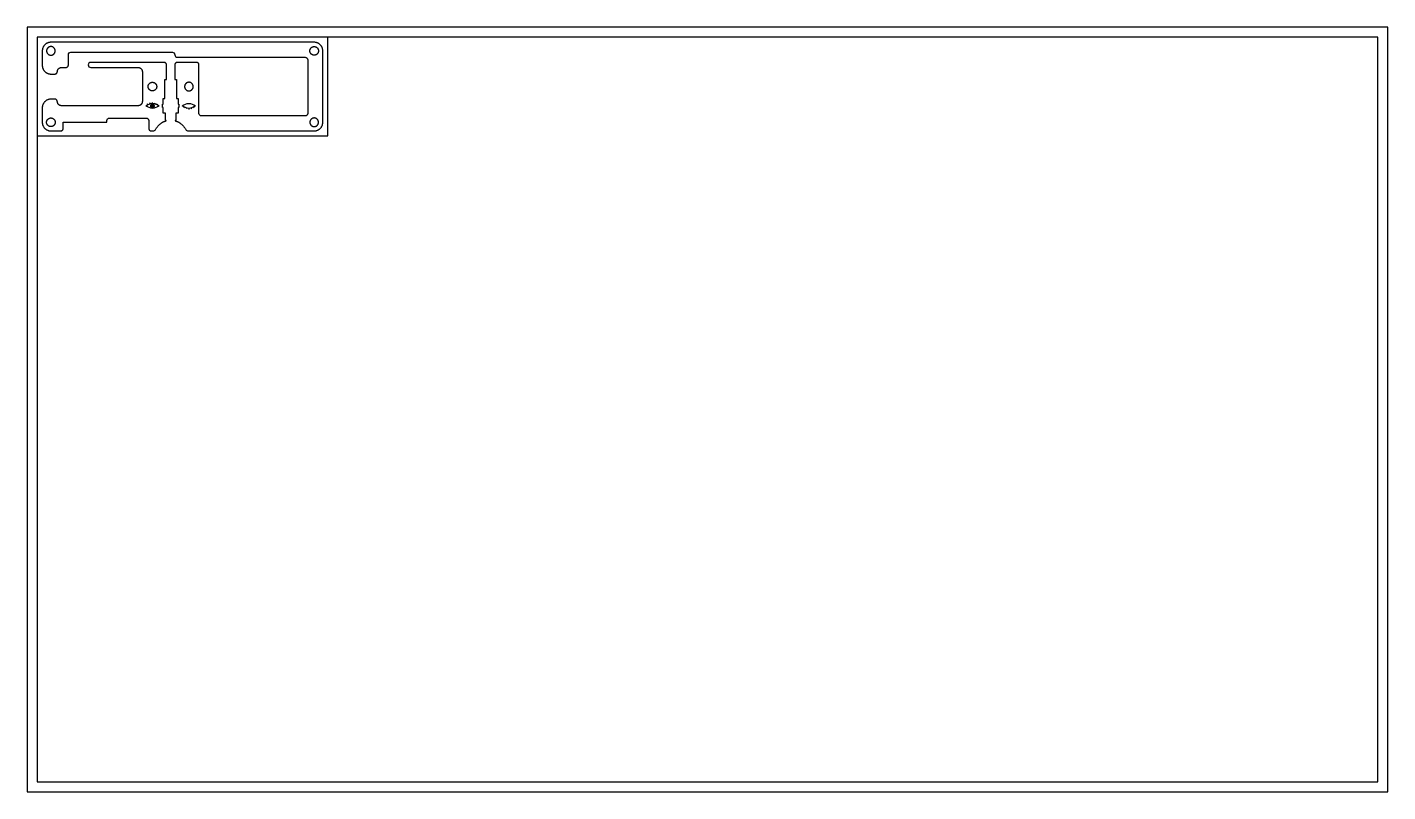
# Model space of a CAD drawing. Header units: millimetres. Extents: x 239 to 1052, y 50 to 507.
import ezdxf

# ---------------------------------------------------------------- set-up
doc = ezdxf.new("R2010")
doc.units = ezdxf.units.MM
doc.layers.add('Default', color=7, linetype='Continuous')
doc.layers.add('ESP', color=7, linetype='Continuous')

msp = doc.modelspace()

# ---------------------------------------------------------------- linework, layer by layer
at = {"color": 3}
for p, q in [((311.47, 460.31), (311.2, 460.84)), ((312.8, 460.88), (312.61, 461.44)), ((314.21, 461.13), (314.21, 461.72)), ((315.62, 460.89), (315.8, 461.45)), ((316.95, 460.33), (317.21, 460.86)), ((333.3, 458.93), (333.03, 458.4)), ((334.63, 458.37), (334.44, 457.8)), ((336.04, 458.13), (336.04, 457.53)), ((337.45, 458.38), (337.64, 457.81)), ((338.77, 458.94), (339.04, 458.41))]:
    msp.add_line(p, q, dxfattribs=at)
for points in [[(310.21, 459.63), (311.54, 460.38), (314.22, 461.88), (316.89, 460.38), (318.23, 459.63)], [(318.23, 459.63), (316.89, 458.88), (314.22, 457.37), (311.54, 458.88), (310.21, 459.63)], [(332.01, 459.63), (333.35, 460.38), (336.03, 461.88), (338.7, 460.38), (340.04, 459.63)], [(340.04, 459.63), (338.7, 458.88), (336.03, 457.37), (333.35, 458.88), (332.01, 459.63)]]:
    msp.add_open_spline(points, degree=3, dxfattribs=at)
for points, knots in [([(315.22, 459.63), (315.22, 460.63), (314.22, 460.63), (313.22, 460.63), (313.22, 459.63), (313.22, 458.63), (314.22, 458.63), (315.22, 458.63), (315.22, 459.63)], [0, 0, 0, 1.570796, 1.570796, 3.141593, 3.141593, 4.712389, 4.712389, 6.283185, 6.283185, 6.283185]), ([(314.52, 459.63), (314.52, 459.93), (314.22, 459.93), (313.92, 459.93), (313.92, 459.63), (313.92, 459.33), (314.22, 459.33), (314.52, 459.33), (314.52, 459.63)], [0, 0, 0, 0.471239, 0.471239, 0.942478, 0.942478, 1.413717, 1.413717, 1.884956, 1.884956, 1.884956])]:
    msp.add_rational_spline(points, [1, 0.707106781187, 1, 0.707106781187, 1, 0.707106781187, 1, 0.707106781187, 1], degree=2, knots=knots, dxfattribs=at)
at = {"layer": 'Default', "color": 5}
msp.add_line((275.89, 484.14), (275.89, 484.11), dxfattribs=at)
at = {"layer": 'Default', "color": 1}
for points in [[(250.98, 492.52), (250.98, 495.1), (253.56, 495.1), (256.14, 495.1), (256.14, 492.52), (256.14, 489.94), (253.56, 489.94), (250.98, 489.94), (250.98, 492.52)], [(413.45, 492.52), (413.45, 495.1), (410.88, 495.1), (408.3, 495.1), (408.3, 492.52), (408.3, 489.94), (410.88, 489.94), (413.45, 489.94), (413.45, 492.52)], [(311.63, 471.18), (311.63, 468.6), (314.21, 468.6), (316.79, 468.6), (316.79, 471.18), (316.79, 473.76), (314.21, 473.76), (311.63, 473.76), (311.63, 471.18)], [(338.61, 471.18), (338.61, 468.6), (336.03, 468.6), (333.45, 468.6), (333.45, 471.18), (333.45, 473.76), (336.03, 473.76), (338.61, 473.76), (338.61, 471.18)], [(250.98, 449.84), (250.98, 447.26), (253.56, 447.26), (256.14, 447.26), (256.14, 449.84), (256.14, 452.42), (253.56, 452.42), (250.98, 452.42), (250.98, 449.84)], [(413.45, 449.84), (413.45, 447.26), (410.88, 447.26), (408.3, 447.26), (408.3, 449.84), (408.3, 452.42), (410.88, 452.42), (413.45, 452.42), (413.45, 449.84)]]:
    msp.add_rational_spline(points, [1, 0.707106781187, 1, 0.707106781187, 1, 0.707106781187, 1, 0.707106781187, 1], degree=2, knots=[0, 0, 0, 4.052164, 4.052164, 8.104327, 8.104327, 12.156491, 12.156491, 16.208655, 16.208655, 16.208655], dxfattribs=at)
at = {"layer": 'ESP', "color": 5}
for p, q in [((248.4, 492.52), (248.4, 483.84)), ((265.49, 491.71), (326.12, 491.71)), ((327.62, 490.21), (327.62, 490.18)), ((416.03, 449.84), (416.03, 492.52)), ((308.2, 480.07), (308.2, 462.29)), ((340.53, 485.64), (329.12, 485.64)), ((253.56, 478.68), (255.9, 478.68)), ((255.9, 463.68), (253.56, 463.68)), ((248.4, 458.52), (248.4, 449.84)), ((305.66, 459.75), (259.94, 459.75)), ((253.56, 444.68), (259.38, 444.68)), ((313.53, 444.68), (314.2, 444.68))]:
    msp.add_line(p, q, dxfattribs=at)
at = {"layer": 'ESP'}
msp.add_line((327.62, 490.18), (327.62, 490.21), dxfattribs=at)
for points in [[(239.4, 49.68), (1052.4, 49.68), (1052.4, 506.68), (239.4, 506.68)], [(245.4, 441.68), (419.03, 441.68), (419.03, 500.68), (245.4, 500.68)], [(245.4, 55.68), (1046.4, 55.68), (1046.4, 500.68), (245.4, 500.68)]]:
    msp.add_lwpolyline(points, close=True, dxfattribs=at)
at = {"layer": 'ESP', "color": 5}
for points in [[(410.88, 497.68), (372.03, 497.68), (253.56, 497.68)], [(263.99, 484.11), (263.99, 487.18), (263.99, 490.21)], [(329.12, 488.68), (342.03, 488.68), (372.03, 488.68), (405.53, 488.68)], [(322.37, 450.66), (322.37, 450.87), (322.12, 451.13), (322.12, 455.37), (320.62, 455.37), (320.62, 458.61), (320.22, 458.61), (320.22, 460.64), (320.62, 460.64), (320.62, 463.98), (321.62, 463.98), (321.62, 475.47), (322.62, 475.47), (322.62, 484.14)], [(327.62, 484.14), (327.62, 475.47), (328.62, 475.47), (328.62, 463.98), (329.61, 463.98), (329.61, 460.64), (330.02, 460.64), (330.02, 458.61), (329.61, 458.61), (329.61, 455.37), (328.11, 455.37), (328.11, 451.13), (327.86, 450.87), (327.86, 450.66)], [(342.03, 455.18), (342.03, 484.14)], [(407.03, 487.18), (407.03, 455.18)], [(260.88, 446.18), (260.88, 446.59), (260.88, 449.84), (287.03, 449.84), (287.03, 450.88)], [(288.53, 452.38), (310.53, 452.38)], [(312.03, 450.88), (312.03, 449.84), (312.03, 446.99), (312.03, 446.18)], [(405.53, 453.68), (372.03, 453.68), (343.53, 453.68)], [(336.03, 444.68), (372.03, 444.68), (410.88, 444.68)]]:
    msp.add_lwpolyline(points, dxfattribs=at)
at = {"layer": 'ESP', "color": 5, "extrusion": (0, 0, -1)}
for centre, start, end in [((-265.49, 490.21), 360, 90), ((-326.12, 490.21), 90, 180), ((-405.53, 487.18), 90, 180), ((-288.53, 450.88), 0, 90), ((-310.53, 450.88), 90, 180), ((-343.53, 455.18), 270, 0), ((-405.53, 455.18), 180, 270)]:
    msp.add_arc(centre, 1.5, start, end, dxfattribs=at)
at = {"layer": 'ESP', "color": 5}
for centre, radius, start, end in [((329.12, 490.18), 1.5, 180, 270), ((277.39, 484.13), 1.52, 90, 270), ((314.2, 455.13), 10.45, 270, 275.04787), ((315.04, 445.63), 0.914, 275.04787, 328.54652), ((335.2, 445.63), 0.914, 211.45347, 264.95302), ((336.03, 455.13), 10.45, 264.95302, 270)]:
    msp.add_arc(centre, radius, start, end, dxfattribs=at)
for points, weights in [([(253.56, 497.68), (248.4, 497.68), (248.4, 492.52)], [1, 0.707106781187, 1]), ([(416.03, 492.52), (416.03, 497.68), (410.88, 497.68)], [1, 0.707106781187, 1]), ([(248.4, 483.84), (248.4, 478.68), (253.56, 478.68)], [1, 0.707106781186, 1]), ([(255.9, 478.68), (257.36, 478.68), (257.4, 480.14)], [1, 0.716668585461, 1]), ([(257.4, 480.14), (257.47, 482.61), (259.94, 482.61)], [1, 0.716668585461, 1]), ([(262.49, 482.61), (263.99, 482.61), (263.99, 484.11)], [1, 0.707106781187, 1]), ([(305.66, 482.61), (308.2, 482.61), (308.2, 480.07)], [1.00000237525, 0.707108460738, 1.00000237525]), ([(322.62, 484.14), (322.62, 485.64), (321.12, 485.64)], [1.00000237525, 0.707108460738, 1.00000237525]), ([(329.12, 485.64), (327.62, 485.64), (327.62, 484.14)], [1, 0.707106781186, 1]), ([(342.03, 484.14), (342.03, 485.64), (340.53, 485.64)], [1, 0.707106781186, 1]), ([(253.56, 463.68), (248.4, 463.68), (248.4, 458.52)], [1.00000237525, 0.707108460739, 1.00000237525]), ([(257.4, 462.22), (257.36, 463.68), (255.9, 463.68)], [1.00000237525, 0.716670287724, 1.00000237525]), ([(259.94, 459.75), (257.47, 459.75), (257.4, 462.22)], [1.00000237525, 0.716670287724, 1.00000237525]), ([(308.2, 462.29), (308.2, 459.75), (305.66, 459.75)], [1.00000237525, 0.707108460738, 1.00000237525]), ([(248.4, 449.84), (248.4, 444.68), (253.56, 444.68)], [1.00000237525, 0.707108460738, 1.00000237525]), ([(315.82, 445.15), (318.84, 450.08), (322.37, 450.66)], [1.00000237525, 0.979066609271, 1.00000237525]), ([(327.86, 450.66), (331.4, 450.08), (334.42, 445.15)], [1, 0.979064273689, 1]), ([(410.88, 444.68), (416.03, 444.68), (416.03, 449.84)], [1, 0.707106781187, 1]), ([(259.38, 444.68), (260.88, 444.68), (260.88, 446.18)], [1.00000237525, 0.707108460738, 1.00000237525]), ([(312.03, 446.18), (312.03, 444.68), (313.53, 444.68)], [1, 0.707106781187, 1])]:
    msp.add_rational_spline(points, weights, degree=2, dxfattribs=at)
for points in [[(259.94, 482.61), (261.32, 482.61), (262.49, 482.61)], [(277.39, 482.61), (289.68, 482.61), (305.66, 482.61)]]:
    msp.add_open_spline(points, degree=2, dxfattribs=at)
msp.add_open_spline([(321.12, 485.64), (317.66, 485.64), (314.2, 485.64), (293.95, 485.64), (277.39, 485.64)], degree=2, knots=[306.178859, 306.178859, 306.178859, 313.096285, 313.096285, 353.601285, 353.601285, 353.601285], dxfattribs=at)

doc.saveas('drawing.dxf')
